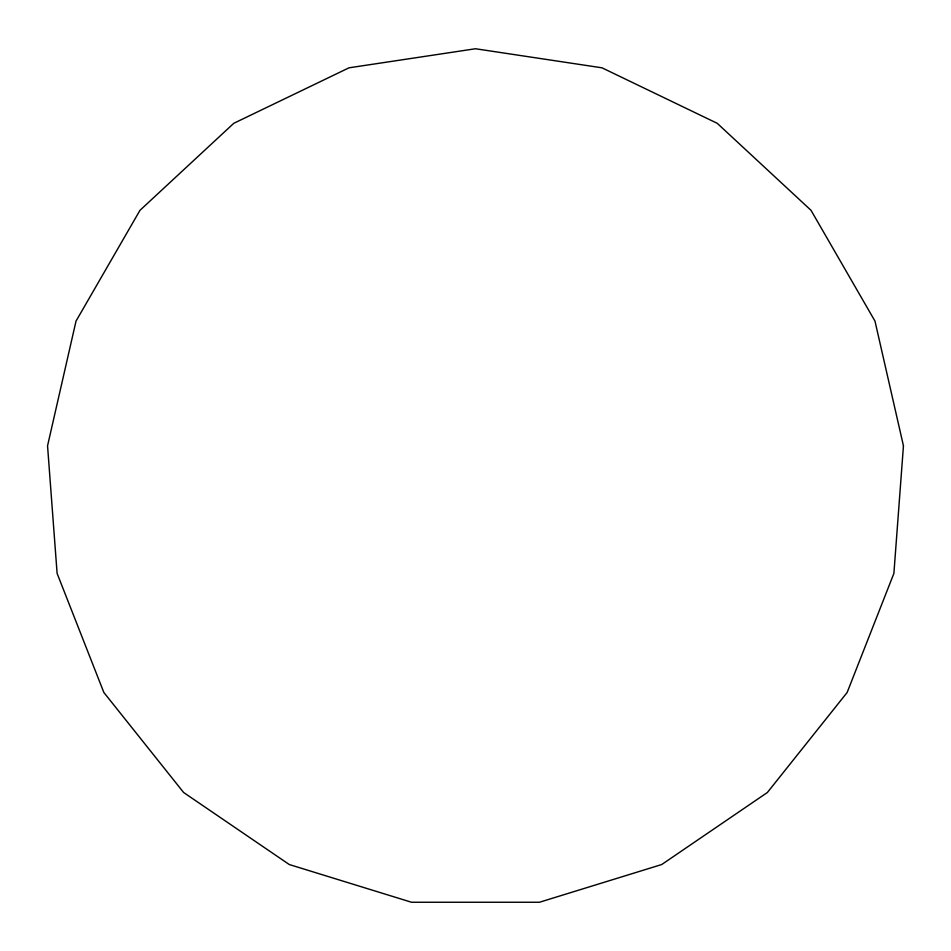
<?xml version="1.0" encoding="UTF-8"?>
<svg xmlns="http://www.w3.org/2000/svg" width="951" height="951" viewBox="0 0 951 951"><rect width="100%" height="100%" fill="white"/><g stroke="black" fill="none" stroke-linecap="round" stroke-linejoin="round"><path stroke-width="1.43" d="M903.45 445.829L893.892 573.394L847.151 692.471L767.398 792.48L661.706 864.542L539.467 902.249L411.533 902.249L289.294 864.542L183.602 792.48L103.849 692.471L57.108 573.394L47.55 445.829L76.021 321.105L139.975 210.326L233.756 123.321L349.005 67.818L475.5 48.751L601.995 67.818L717.244 123.321L811.025 210.326L874.979 321.105L903.45 445.829"/></g></svg>
